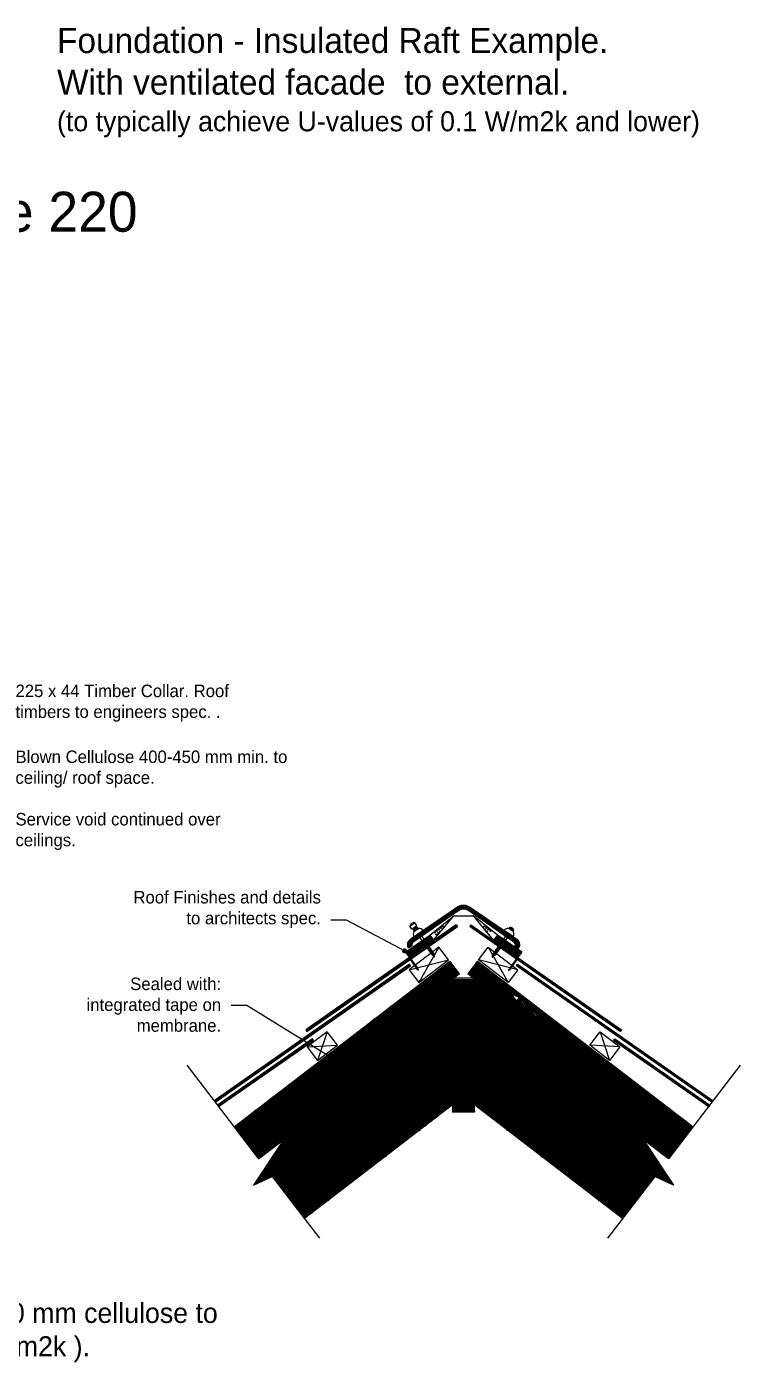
# Model space of a CAD drawing. Header units: millimetres. Extents: x -1562 to 49121, y -21091 to 0.
# Drawn here: x 44292 to 45720, y -9876 to -7202 of the extents above; entities that cross this region are included whole.
import ezdxf
from ezdxf import colors
from ezdxf.entities.mleader import LeaderData, LeaderLine
from ezdxf.math import Vec2, Vec3

# ---------------------------------------------------------------- set-up
doc = ezdxf.new("R2010")
doc.units = ezdxf.units.MM
doc.header["$MEASUREMENT"] = 0
doc.linetypes.add('DASHDOT', pattern=[25.4, 12.7, -6.35, 0, -6.35])
for name, color, linetype in [('29_S_DPC-VAPOUR CHECK-BREATHER MEMBRANE', 12, 'Continuous'), ('A00002 Title Text', 2, 'Continuous'), ('Architects GAs', 2, 'Continuous'), ('AWX_WALL', 111, 'Continuous'), ('Battens', 4, 'Continuous'), ('Fixings', 1, 'Continuous'), ('H001_HATCH', 252, 'Continuous'), ('ha Wall Hatch', 8, 'Continuous'), ('HATCHING', 11, 'Continuous'), ('RIDGEFAST', 1, 'Continuous'), ('Screw Fixings', 1, 'Continuous'), ('Slates', 7, 'Continuous'), ('TegralThrutone 2000 Ridge Capping', 4, 'Continuous'), ('VELUX_ROOFCONSTRUCTION', 7, 'Continuous')]:
    doc.layers.add(name, color=color, linetype=linetype)
doc.layers.add('Kit', color=40, linetype='Continuous', lineweight=15)
doc.layers.add('LLS_Text', color=6, linetype='Continuous', lineweight=15)
doc.styles.add('Century Gothic', font='GOTHIC.TTF')
doc.styles.add('GENERATED_STYLE_2', font='GOTHIC.TTF')
pattern_1 = [(45, (-1549.4056, 8547.385), (-1.325825215, 1.325825215), [])]

# ---------------------------------------------------------------- blocks, each defined once
blk = doc.blocks.new('_Dot')
at = {"color": 0, "linetype": 'ByBlock', "lineweight": -2}
blk.add_line((-0.5, 0), (-1, 0), dxfattribs=at)
at = {"color": 0, "linetype": 'ByBlock', "const_width": 0.5}
blk.add_lwpolyline([(-0.25, 0, 1), (0.25, 0, 1)], format="xyb", close=True, dxfattribs=at)
blk = doc.blocks.new('NAIL30')
at = {"layer": 'Fixings'}
for p, q in [((-19, 25), (-10.1, 29.7)), ((-13.2, 27), (-9.7, 28.8)), ((-13.2, 27), (-1.1, 4.3)), ((-10.1, 29.7), (-9.7, 28.8)), ((-18.5, 24.1), (-19, 25)), ((-15, 26), (-18.5, 24.1)), ((-15, 26), (-2.9, 3.3)), ((0, 0), (-2.9, 3.3)), ((0, 0), (-1.1, 4.3))]:
    blk.add_line(p, q, dxfattribs=at)

msp = doc.modelspace()

# ---------------------------------------------------------------- hatches: boundary and pattern name
at = {"layer": 'Architects GAs', "transparency": 33554559}
h = msp.add_hatch(dxfattribs=at)
h.set_pattern_fill('ANSI31', color=11, scale=20, angle=7.5, style=0)
h.set_pattern_definition([(82.5, (44634.7639, -9890.841), (-2.478612, 0.3263155), [])])
h.paths.add_polyline_path([(45151.5, -9000.3), (45109.9, -9029.3), (45112.3, -9032.5), (45153.9, -9003.5)])
h.paths.add_polyline_path([(45108.3, -9030.5), (45092.5, -9041.5), (45094.9, -9044.7), (45110.7, -9033.7)])
h.paths.add_polyline_path([(45092.5, -9041.5), (44850.4, -9210.5), (44852.6, -9213.8), (45094.9, -9044.7)])
h = msp.add_hatch(dxfattribs=at)
h.set_pattern_fill('ANSI31', color=11, scale=20, angle=7.5, style=0)
h.set_pattern_definition([(97.5, (45697.7816, -9890.841), (2.478612, 0.3263155), [])])
h.paths.add_polyline_path([(45181.1, -9000.3), (45222.6, -9029.3), (45220.2, -9032.5), (45178.6, -9003.5)])
h.paths.add_polyline_path([(45224.3, -9030.5), (45240.1, -9041.5), (45237.6, -9044.7), (45221.9, -9033.7)])
h.paths.add_polyline_path([(45240.1, -9041.5), (45482.2, -9210.5), (45479.9, -9213.8), (45237.6, -9044.7)])
h = msp.add_hatch(dxfattribs=at)
h.set_pattern_fill('ANSI31', color=11, scale=20, angle=7.5, style=0)
h.set_pattern_definition([(82.5, (44288.303, -10018.3194), (-2.478612, 0.3263155), [])])
h.paths.add_polyline_path([(44666.8, -9352.1), (44669.2, -9355.2), (45060.2, -9082.3), (45058, -9079)])
h = msp.add_hatch(dxfattribs=at)
h.set_pattern_fill('ANSI31', color=11, scale=20, angle=7.5, style=0)
h.set_pattern_definition([(97.5, (46044.2424, -10018.3194), (2.478612, 0.3263155), [])])
h.paths.add_polyline_path([(45665.8, -9352.1), (45663.5, -9355.3), (45272.3, -9082.3), (45274.6, -9079)])
h = msp.add_hatch(dxfattribs=at)
h.set_pattern_fill('ANSI31', color=11, scale=20, angle=7.5, style=0)
h.set_pattern_definition([(82.5, (44093.8304, -10167.5435), (-2.478612, 0.3263155), [])])
h.paths.add_polyline_path([(44673.5, -9360.8), (44675.9, -9364), (44865.8, -9231.5), (44863.5, -9228.2)])
h = msp.add_hatch(dxfattribs=at)
h.set_pattern_fill('ANSI31', color=11, scale=20, angle=7.5, style=0)
h.set_pattern_definition([(97.5, (46238.715, -10167.5435), (2.478612, 0.3263155), [])])
h.paths.add_polyline_path([(45659.5, -9361.1), (45657.2, -9364.4), (45466.8, -9231.5), (45469.1, -9228.2)])
at = {"layer": 'H001_HATCH', "transparency": 33554483}
h = msp.add_hatch(dxfattribs=at)
h.set_pattern_fill('ANSI31', color=256, scale=15, angle=175)
h.set_pattern_definition([(220, (-1549.4056, 8547.385), (1.20522677, -1.43633333), [])])
h.paths.add_polyline_path([(45296.7, -9166.8, -0.261706), (45290.8, -9163.3), (45288.2, -9164.8, 0.266436), (45296.6, -9170.1, -0.247528), (45304.8, -9174.6), (45307.3, -9172.9, 0.250905)])
h.paths.add_polyline_path([(45157.9, -9098.1), (45138.5, -9072.7), (44706.7, -9404.1), (44726.1, -9429.4)])
h.paths.add_polyline_path([(45058.5, -9149.5), (45051.3, -9154.7, 0.226046), (45045.6, -9161.2, -0.319274), (45037.6, -9169.6), (45034.2, -9170.3, 0.201825), (45027.8, -9174.6), (45018.9, -9182.5), (45021.5, -9184.1), (45027.8, -9174.6, -0.201825), (45034.2, -9170.3), (45037.6, -9169.6, 0.353839), (45047.2, -9161.4, -0.204515), (45051.3, -9154.7), (45058.5, -9149.5), (45060.5, -9152.1), (45070.8, -9138.2), (45054.7, -9144.7)], flags=16)
h = msp.add_hatch(dxfattribs=at)
h.set_pattern_fill('ANSI31', color=256, scale=15, angle=100)
h.set_pattern_definition([(145, (-1549.4056, 8547.385), (-1.07545582, -1.53591008), [])])
h.paths.add_polyline_path([(45018.9, -9182.5), (45021.5, -9184.1), (45027.8, -9174.6, -0.201825), (45034.2, -9170.3), (45037.6, -9169.6, 0.215721), (45044.4, -9164.8), (45048.5, -9157.8, -0.105543), (45051.3, -9154.7), (45058.5, -9149.5), (45060.5, -9152.1), (45070.8, -9138.2), (45054.7, -9144.7), (45056.6, -9147.2), (45049.5, -9152.3, 0.105543), (45045.9, -9156.3), (45041.8, -9163.3, -0.215721), (45037.1, -9166.6), (45033.6, -9167.3, 0.201825), (45025.2, -9172.9)], flags=16)
h.paths.add_polyline_path([(45174.6, -9098.1), (45194.1, -9072.7), (45625.9, -9404.1), (45606.5, -9429.4)])
h.paths.add_polyline_path([(45313.6, -9182.5), (45307.3, -9172.9, 0.201825), (45298.9, -9167.3), (45295.5, -9166.6, -0.215721), (45290.8, -9163.3), (45286.7, -9156.3, 0.105543), (45283, -9152.3), (45275.9, -9147.2), (45277.9, -9144.7), (45261.8, -9138.2), (45272.1, -9152.1), (45274.1, -9149.5), (45281.3, -9154.7, -0.105543), (45284.1, -9157.8), (45288.2, -9164.8, 0.215721), (45294.9, -9169.6), (45298.3, -9170.3, -0.201825), (45304.8, -9174.6), (45311.1, -9184.1)], flags=16)
at = {"layer": 'H001_HATCH', "transparency": 33554493}
h = msp.add_hatch(dxfattribs=at)
h.set_pattern_fill('ANSI31', color=33, scale=15)
h.set_pattern_definition(pattern_1)
h.paths.add_polyline_path([(45069.1, -9287.9), (45012.4, -9331.6), (44969.2, -9364.9), (44937.5, -9389.4), (44915.4, -9406.4), (44901, -9417.6), (44892.2, -9424.3), (44887.3, -9428.1), (44884.3, -9430.4), (44881.6, -9432.5), (44878.8, -9434.7), (44875.9, -9436.9), (44873, -9439.2), (44869.9, -9441.5), (44866.8, -9443.9), (44863.5, -9446.3), (44860.1, -9448.9), (44856.5, -9451.5), (44852.9, -9454.2), (44849.2, -9456.8), (44845.6, -9459.4), (44842.1, -9461.9), (44838.8, -9464.2), (44835.8, -9466.2), (44833, -9468), (44830.6, -9469.5), (44828.6, -9470.7), (44827, -9471.5), (44825.8, -9471.9), (44825, -9472.1), (44824.5, -9471.9), (44824.4, -9471.3), (44824.8, -9470.5), (44825.5, -9469.2), (44826.6, -9467.7), (44828, -9465.8), (44829.8, -9463.6), (44831.9, -9461.2), (44834.3, -9458.5), (44837, -9455.5), (44839.9, -9452.3), (44843.1, -9448.9), (44846.5, -9445.3), (44850.1, -9441.6), (44853.7, -9437.9), (44857.3, -9434.2), (44860.8, -9430.6), (44864.3, -9427.1), (44867.5, -9423.8), (44870.7, -9420.5), (44874.8, -9416.4), (44880.9, -9410.2), (44890.1, -9400.8), (44903.6, -9387.2), (44922.4, -9368.1), (44947.7, -9342.3), (44980.6, -9308.9), (45023.7, -9265.1), (45085.8, -9202), (45144.3, -9142.5), (45144.3, -9108.5), (44726.1, -9429.4), (44755.9, -9468.3), (44806.4, -9429.6), (44745.7, -9521), (44783, -9503.6), (44801.8, -9528.1), (44819.5, -9516.1), (44845.8, -9500.8), (44875.5, -9486), (44910.6, -9470.9), (44953, -9454.7), (45004.9, -9436.3), (45068.2, -9415), (45077.4, -9412), (45144.3, -9360.6), (45144.3, -9229.8), (45141.8, -9231.7)])
h.paths.add_polyline_path([(45008.2, -9465), (44978.7, -9476.4), (44938.7, -9494.8), (44915, -9509), (44903.2, -9520), (44899.2, -9528.6), (44898.7, -9535.8), (44898.2, -9542.1), (44896.9, -9548), (44895.6, -9551.4)], flags=17)
h.paths.add_polyline_path([(44874.4, -9549.4), (44877.5, -9542.3), (44879.8, -9535.2), (44881.3, -9528.2), (44881.9, -9521.6), (44881.5, -9515.6), (44880, -9510.3), (44877.4, -9506.1), (44873.6, -9503), (44868.4, -9501.3), (44862.1, -9501), (44854.9, -9502.1), (44846.7, -9504.6), (44837.9, -9508.5), (44828.5, -9513.7), (44818.7, -9520.4), (44808.7, -9528.3), (44804.8, -9531.9), (44810.9, -9539.9), (44813.5, -9537.5), (44825.4, -9528.3), (44835.6, -9522.2), (44844.1, -9518.5), (44851.1, -9516.8), (44856.6, -9516.7), (44860.8, -9517.8), (44863.8, -9519.8), (44865.5, -9522.6), (44866.2, -9526.2), (44866, -9530.3), (44864.8, -9534.9), (44862.8, -9539.8), (44860, -9544.9), (44856.6, -9550.1), (44852.6, -9555.3), (44848, -9560.5), (44842.9, -9565.7), (44837.3, -9570.8), (44835.6, -9572.2), (44844.4, -9583.6), (44845.2, -9583), (44853.5, -9576.3), (44860.4, -9569.6), (44866.1, -9563), (44870.7, -9556.3)], flags=17)
h.paths.add_polyline_path([(44856.6, -9550.1), (44860, -9544.9), (44862.8, -9539.8), (44864.8, -9534.9), (44866, -9530.3), (44866.2, -9526.2), (44865.5, -9522.6), (44863.8, -9519.8), (44860.8, -9517.8), (44856.6, -9516.7), (44851.1, -9516.8), (44844.1, -9518.5), (44835.6, -9522.2), (44825.4, -9528.3), (44813.5, -9537.5), (44810.9, -9539.9), (44835.6, -9572.2), (44837.3, -9570.8), (44842.9, -9565.7), (44848, -9560.5), (44852.6, -9555.3)], flags=16)
h.paths.add_polyline_path([(44880, -9510.3), (44881.5, -9515.6), (44881.9, -9521.6), (44881.3, -9528.2), (44879.8, -9535.2), (44877.5, -9542.3), (44874.4, -9549.4), (44870.7, -9556.3), (44866.1, -9563), (44860.4, -9569.6), (44853.5, -9576.3), (44845.2, -9583), (44844.4, -9583.6), (44847.8, -9588.1), (44895.6, -9551.4), (44896.9, -9548), (44898.2, -9542.1), (44898.7, -9535.8), (44899.2, -9528.6), (44903.2, -9520), (44915, -9509), (44938.7, -9494.8), (44978.7, -9476.4), (45008.2, -9465), (45077.4, -9412), (45068.2, -9415), (45004.9, -9436.3), (44953, -9454.7), (44910.6, -9470.9), (44875.5, -9486), (44845.8, -9500.8), (44819.5, -9516.1), (44801.8, -9528.1), (44804.8, -9531.9), (44808.7, -9528.3), (44818.7, -9520.4), (44828.5, -9513.7), (44837.9, -9508.5), (44846.7, -9504.6), (44854.9, -9502.1), (44862.1, -9501), (44868.4, -9501.3), (44873.6, -9503), (44877.4, -9506.1)])
h.paths.add_polyline_path([(44880.9, -9410.2), (44874.8, -9416.4), (44870.7, -9420.5), (44867.5, -9423.8), (44864.3, -9427.1), (44860.8, -9430.6), (44857.3, -9434.2), (44853.7, -9437.9), (44850.1, -9441.6), (44846.5, -9445.3), (44843.1, -9448.9), (44839.9, -9452.3), (44837, -9455.5), (44834.3, -9458.5), (44831.9, -9461.2), (44829.8, -9463.6), (44828, -9465.8), (44826.6, -9467.7), (44825.5, -9469.2), (44824.8, -9470.5), (44824.4, -9471.3), (44824.5, -9471.9), (44825, -9472.1), (44825.8, -9471.9), (44827, -9471.5), (44828.6, -9470.7), (44830.6, -9469.5), (44833, -9468), (44835.8, -9466.2), (44838.8, -9464.2), (44842.1, -9461.9), (44845.6, -9459.4), (44849.2, -9456.8), (44852.9, -9454.2), (44856.5, -9451.5), (44860.1, -9448.9), (44863.5, -9446.3), (44866.8, -9443.9), (44869.9, -9441.5), (44873, -9439.2), (44875.9, -9436.9), (44878.8, -9434.7), (44881.6, -9432.5), (44884.3, -9430.4), (44887.3, -9428.1), (44892.2, -9424.3), (44901, -9417.6), (44915.4, -9406.4), (44937.5, -9389.4), (44969.2, -9364.9), (45012.4, -9331.6), (45069.1, -9287.9), (45141.8, -9231.7), (45144.3, -9229.8), (45144.3, -9197.3), (45070.7, -9254), (45144.3, -9179.3), (45144.3, -9142.5), (45085.8, -9202), (45023.7, -9265.1), (44980.6, -9308.9), (44947.7, -9342.3), (44922.4, -9368.1), (44903.6, -9387.2), (44890.1, -9400.8)], flags=17)
h.paths.add_polyline_path([(45070.7, -9254), (45144.3, -9197.3), (45144.3, -9179.3)], flags=16)
at = {"layer": 'H001_HATCH', "transparency": 33554549}
h = msp.add_hatch(dxfattribs=at)
h.set_pattern_fill('ANSI31', color=33, scale=15)
h.set_pattern_definition(pattern_1)
h.paths.add_polyline_path([(45144.3, -9374.7), (45188.3, -9374.7), (45166.3, -9241.6)])
h.paths.add_polyline_path([(45188.3, -9108.5), (45166.3, -9241.6), (45188.3, -9374.7)])
h.paths.add_polyline_path([(45144.3, -9108.5), (45144.3, -9374.7), (45166.3, -9241.6)])
h.paths.add_polyline_path([(45166.3, -9241.6), (45188.3, -9108.5), (45144.3, -9108.5)])
at = {"layer": 'H001_HATCH', "transparency": 33554493}
h = msp.add_hatch(dxfattribs=at)
h.set_pattern_fill('ANSI31', color=33, scale=15)
h.set_pattern_definition([(45, (-3218.1017, 7497.737), (-1.325825215, 1.325825215), [])])
h.paths.add_polyline_path([(45188.3, -9229.8), (45190.7, -9231.7), (45263.5, -9287.9), (45320.1, -9331.6), (45363.3, -9364.9), (45395, -9389.4), (45417.1, -9406.4), (45431.6, -9417.6), (45440.3, -9424.3), (45445.2, -9428.1), (45448.2, -9430.4), (45451, -9432.5), (45453.8, -9434.7), (45456.6, -9436.9), (45459.6, -9439.2), (45462.6, -9441.5), (45465.8, -9443.9), (45469.1, -9446.3), (45472.5, -9448.9), (45476, -9451.5), (45479.7, -9454.2), (45483.3, -9456.8), (45486.9, -9459.4), (45490.4, -9461.9), (45493.7, -9464.2), (45496.8, -9466.2), (45499.5, -9468), (45501.9, -9469.5), (45503.9, -9470.7), (45506.3, -9471.9), (45508, -9472.2), (45508.1, -9471.3), (45507.8, -9470.5), (45507.1, -9469.2), (45506, -9467.7), (45504.6, -9465.8), (45502.8, -9463.6), (45500.7, -9461.2), (45498.3, -9458.5), (45495.6, -9455.5), (45492.6, -9452.3), (45489.4, -9448.9), (45486, -9445.3), (45482.5, -9441.6), (45478.9, -9437.9), (45475.3, -9434.2), (45471.7, -9430.6), (45468.3, -9427.1), (45465, -9423.8), (45461.8, -9420.5), (45457.7, -9416.4), (45451.6, -9410.2), (45442.4, -9400.8), (45429, -9387.2), (45410.2, -9368.1), (45384.9, -9342.3), (45352, -9308.9), (45308.8, -9265.1), (45246.7, -9202), (45188.3, -9142.5), (45188.3, -9108.5), (45606.5, -9429.4), (45576.6, -9468.3), (45526.2, -9429.6), (45586.9, -9521), (45549.5, -9503.6), (45530.7, -9528.1), (45513, -9516.1), (45486.7, -9500.8), (45457, -9486), (45422, -9470.9), (45379.5, -9454.7), (45327.7, -9436.3), (45264.4, -9415), (45255.2, -9412), (45188.3, -9360.6)])
h.paths.add_polyline_path([(45478.2, -9423.9), (45479, -9423.8), (45479, -9423.4), (45478.6, -9424.1)], flags=16)
h.paths.add_polyline_path([(45324.4, -9465), (45353.9, -9476.4), (45393.9, -9494.8), (45417.6, -9509), (45429.3, -9520), (45433.3, -9528.6), (45433.8, -9535.8), (45434.4, -9542.1), (45435.7, -9548), (45436.9, -9551.4)], flags=17)
h.paths.add_polyline_path([(45455, -9542.3), (45452.7, -9535.2), (45451.2, -9528.2), (45450.6, -9521.6), (45451, -9515.6), (45452.5, -9510.3), (45455.1, -9506.1), (45459, -9503), (45464.1, -9501.3), (45470.4, -9501), (45477.7, -9502.1), (45485.8, -9504.6), (45494.7, -9508.5), (45504.1, -9513.7), (45513.9, -9520.4), (45523.9, -9528.3), (45527.8, -9531.9), (45521.7, -9539.9), (45519.1, -9537.5), (45507.1, -9528.3), (45497, -9522.2), (45488.5, -9518.5), (45481.5, -9516.8), (45475.9, -9516.7), (45471.7, -9517.8), (45468.8, -9519.8), (45467, -9522.6), (45466.3, -9526.2), (45466.6, -9530.3), (45467.8, -9534.9), (45469.8, -9539.8), (45472.5, -9544.9), (45475.9, -9550.1), (45480, -9555.3), (45484.5, -9560.5), (45489.7, -9565.7), (45495.3, -9570.8), (45496.9, -9572.2), (45488.1, -9583.6), (45487.3, -9583), (45479, -9576.3), (45472.1, -9569.6), (45466.5, -9563), (45461.9, -9556.3), (45458.1, -9549.4)], flags=17)
h.paths.add_polyline_path([(45472.5, -9544.9), (45469.8, -9539.8), (45467.8, -9534.9), (45466.6, -9530.3), (45466.3, -9526.2), (45467, -9522.6), (45468.8, -9519.8), (45471.7, -9517.8), (45475.9, -9516.7), (45481.5, -9516.8), (45488.5, -9518.5), (45497, -9522.2), (45507.1, -9528.3), (45519.1, -9537.5), (45521.7, -9539.9), (45496.9, -9572.2), (45495.3, -9570.8), (45489.7, -9565.7), (45484.5, -9560.5), (45480, -9555.3), (45475.9, -9550.1)], flags=16)
h.paths.add_polyline_path([(45393.9, -9494.8), (45353.9, -9476.4), (45324.4, -9465), (45255.2, -9412), (45264.4, -9415), (45327.7, -9436.3), (45379.5, -9454.7), (45422, -9470.9), (45457, -9486), (45486.7, -9500.8), (45513, -9516.1), (45530.7, -9528.1), (45527.8, -9531.9), (45523.9, -9528.3), (45513.9, -9520.4), (45504.1, -9513.7), (45494.7, -9508.5), (45485.8, -9504.6), (45477.7, -9502.1), (45470.4, -9501), (45464.1, -9501.3), (45459, -9503), (45455.1, -9506.1), (45452.5, -9510.3), (45451, -9515.6), (45450.6, -9521.6), (45451.2, -9528.2), (45452.7, -9535.2), (45455, -9542.3), (45458.1, -9549.4), (45461.9, -9556.3), (45466.5, -9563), (45472.1, -9569.6), (45479, -9576.3), (45487.3, -9583), (45488.1, -9583.6), (45484.7, -9588.1), (45436.9, -9551.4), (45435.7, -9548), (45434.4, -9542.1), (45433.8, -9535.8), (45433.3, -9528.6), (45429.3, -9520), (45417.6, -9509)])
h.paths.add_polyline_path([(45417.1, -9406.4), (45395, -9389.4), (45363.3, -9364.9), (45320.1, -9331.6), (45263.5, -9287.9), (45190.7, -9231.7), (45188.3, -9229.8), (45188.3, -9197.3), (45261.8, -9254), (45188.3, -9179.3), (45188.3, -9142.5), (45246.7, -9202), (45308.8, -9265.1), (45352, -9308.9), (45384.9, -9342.3), (45410.2, -9368.1), (45429, -9387.2), (45442.4, -9400.8), (45451.6, -9410.2), (45457.7, -9416.4), (45461.8, -9420.5), (45465, -9423.8), (45468.3, -9427.1), (45471.7, -9430.6), (45475.3, -9434.2), (45478.9, -9437.9), (45482.5, -9441.6), (45486, -9445.3), (45489.4, -9448.9), (45492.6, -9452.3), (45495.6, -9455.5), (45498.3, -9458.5), (45500.7, -9461.2), (45502.8, -9463.6), (45504.6, -9465.8), (45506, -9467.7), (45507.1, -9469.2), (45507.8, -9470.5), (45508.1, -9471.3), (45508, -9471.9), (45507.6, -9472.1), (45506.7, -9471.9), (45505.5, -9471.5), (45503.9, -9470.7), (45501.9, -9469.5), (45499.5, -9468), (45496.8, -9466.2), (45493.7, -9464.2), (45490.4, -9461.9), (45486.9, -9459.4), (45483.3, -9456.8), (45479.7, -9454.2), (45476, -9451.5), (45472.5, -9448.9), (45469.1, -9446.3), (45465.8, -9443.9), (45462.6, -9441.5), (45459.6, -9439.2), (45456.6, -9436.9), (45453.8, -9434.7), (45451, -9432.5), (45448.2, -9430.4), (45445.2, -9428.1), (45440.3, -9424.3), (45431.6, -9417.6)], flags=17)
h.paths.add_polyline_path([(45188.3, -9179.3), (45261.8, -9254), (45188.3, -9197.3)], flags=16)
at = {"layer": 'ha Wall Hatch'}
h = msp.add_hatch(dxfattribs=at)
h.set_pattern_fill('ANSI31', color=256, scale=0.5, style=0)
h.set_pattern_definition([(45, (28590.6169, -34079.2064), (-1.122532015, 1.122532015), [])])
edge = h.paths.add_edge_path()
edge.add_line((45180.5, -8965), (45271.2, -9027.7))
edge.add_arc((45263.2, -9040.4), 15, -26.1463, 57.687, ccw=False)
edge.add_line((45276.6, -9047), (45269.9, -9042.3))
edge.add_arc((45263.2, -9040.4), 6.99, 343.8919, 417.687)
edge.add_line((45266.9, -9034.5), (45175.9, -8971.5))
edge.add_arc((45166.3, -8985.5), 17, 55.3103, 124.6897)
edge.add_line((45156.6, -8971.5), (45065.6, -9034.5))
edge.add_arc((45069.4, -9040.4), 6.99, 122.313, 196.1081)
edge.add_line((45062.7, -9042.3), (45055.9, -9047))
edge.add_arc((45069.4, -9040.4), 15, 122.313, 206.1463, ccw=False)
edge.add_line((45061.4, -9027.7), (45152, -8965))
edge.add_arc((45166.3, -8985.5), 25, 55.3103, 124.6897, ccw=False)

# ---------------------------------------------------------------- linework, layer by layer
at = {"layer": '29_S_DPC-VAPOUR CHECK-BREATHER MEMBRANE', "color": 160, "linetype": 'DASHDOT', "const_width": 2}
msp.add_lwpolyline([(44924.2, -9270.5), (44966.5, -9238), (44968.7, -9240.9), (45144.3, -9106.1), (45188.3, -9106.1), (45606.5, -9427)], dxfattribs=at)
at = {"layer": '29_S_DPC-VAPOUR CHECK-BREATHER MEMBRANE', "color": 160, "linetype": 'DASHDOT', "ltscale": 0.08, "const_width": 2}
msp.add_lwpolyline([(44724.9, -9427.8), (44966.7, -9242.3)], dxfattribs=at)
at = {"layer": '29_S_DPC-VAPOUR CHECK-BREATHER MEMBRANE', "color": 12, "linetype": 'DASHDOT', "ltscale": 0.08, "const_width": 2}
msp.add_lwpolyline([(44940.2, -9253.6), (44919.8, -9269), (44919.1, -9274.9), (44896.3, -9291.8)], dxfattribs=at)
at = {"layer": 'Architects GAs', "color": 11, "transparency": 33554559}
for points in [[(45151.5, -9000.3), (44850.4, -9210.5), (44852.6, -9213.8), (45153.9, -9003.5)], [(45181.1, -9000.3), (45482.2, -9210.5), (45479.9, -9213.8), (45178.6, -9003.5)], [(44669.2, -9355.2), (45060.2, -9082.3), (45058, -9079), (44666.8, -9352.1)], [(44675.9, -9364), (44865.8, -9231.5), (44863.5, -9228.2), (44673.5, -9360.8)]]:
    msp.add_lwpolyline(points, dxfattribs=at)
for points in [[(45663.5, -9355.3), (45272.3, -9082.3), (45274.6, -9079), (45665.8, -9352.1)], [(45657.2, -9364.4), (45466.8, -9231.5), (45469.1, -9228.2), (45659.5, -9361.1)]]:
    msp.add_lwpolyline(points, close=True, dxfattribs=at)
at = {"layer": 'AWX_WALL', "color": 11, "transparency": 33554582}
for points in [[(45144.3, -9229.8), (45141.8, -9231.7), (45069.1, -9287.9), (45012.4, -9331.6), (44969.2, -9364.9), (44937.5, -9389.4), (44915.4, -9406.4), (44901, -9417.6), (44892.2, -9424.3), (44887.3, -9428.1), (44884.3, -9430.4), (44881.6, -9432.5), (44878.8, -9434.7), (44875.9, -9436.9), (44873, -9439.2), (44869.9, -9441.5), (44866.8, -9443.9), (44863.5, -9446.3), (44860.1, -9448.9), (44856.5, -9451.5), (44852.9, -9454.2), (44849.2, -9456.8), (44845.6, -9459.4), (44842.1, -9461.9), (44838.8, -9464.2), (44835.8, -9466.2), (44833, -9468), (44830.6, -9469.5), (44828.6, -9470.7), (44827, -9471.5), (44825.8, -9471.9), (44825, -9472.1), (44824.5, -9471.9), (44824.4, -9471.3), (44824.8, -9470.5), (44825.5, -9469.2), (44826.6, -9467.7), (44828, -9465.8), (44829.8, -9463.6), (44831.9, -9461.2), (44834.3, -9458.5), (44837, -9455.5), (44839.9, -9452.3), (44843.1, -9448.9), (44846.5, -9445.3), (44850.1, -9441.6), (44853.7, -9437.9), (44857.3, -9434.2), (44860.8, -9430.6), (44864.3, -9427.1), (44867.5, -9423.8), (44870.7, -9420.5), (44874.8, -9416.4), (44880.9, -9410.2), (44890.1, -9400.8), (44903.6, -9387.2), (44922.4, -9368.1), (44947.7, -9342.3), (44980.6, -9308.9), (45023.7, -9265.1), (45085.8, -9202), (45144.3, -9142.5)], [(45188.3, -9229.8), (45190.7, -9231.7), (45263.5, -9287.9), (45320.1, -9331.6), (45363.3, -9364.9), (45395, -9389.4), (45417.1, -9406.4), (45431.6, -9417.6), (45440.3, -9424.3), (45445.2, -9428.1), (45448.2, -9430.4), (45451, -9432.5), (45453.8, -9434.7), (45456.6, -9436.9), (45459.6, -9439.2), (45462.6, -9441.5), (45465.8, -9443.9), (45469.1, -9446.3), (45472.5, -9448.9), (45476, -9451.5), (45479.7, -9454.2), (45483.3, -9456.8), (45486.9, -9459.4), (45490.4, -9461.9), (45493.7, -9464.2), (45496.8, -9466.2), (45499.5, -9468), (45501.9, -9469.5), (45503.9, -9470.7), (45505.5, -9471.5), (45506.7, -9471.9), (45507.6, -9472.1), (45508, -9471.9), (45508.1, -9471.3), (45507.8, -9470.5), (45507.1, -9469.2), (45506, -9467.7), (45504.6, -9465.8), (45502.8, -9463.6), (45500.7, -9461.2), (45498.3, -9458.5), (45495.6, -9455.5), (45492.6, -9452.3), (45489.4, -9448.9), (45486, -9445.3), (45482.5, -9441.6), (45478.9, -9437.9), (45475.3, -9434.2), (45471.7, -9430.6), (45468.3, -9427.1), (45465, -9423.8), (45461.8, -9420.5), (45457.7, -9416.4), (45451.6, -9410.2), (45442.4, -9400.8), (45429, -9387.2), (45410.2, -9368.1), (45384.9, -9342.3), (45352, -9308.9), (45308.8, -9265.1), (45246.7, -9202), (45188.3, -9142.5)], [(44957.4, -9254.3), (44939.4, -9282.5), (44925.3, -9304.7), (44914.4, -9321.8), (44906.3, -9334.4), (44900.5, -9343.7), (44896.3, -9350.2), (44893.3, -9355), (44890.9, -9358.7), (44888.6, -9362.3), (44886.4, -9365.7), (44884.3, -9369.1), (44882.2, -9372.4), (44880, -9375.8), (44877.9, -9379.2), (44875.7, -9382.7), (44873.5, -9386.4), (44871.2, -9390.1), (44868.9, -9394), (44866.6, -9397.9), (44864.3, -9401.7), (44862.2, -9405.4), (44860.2, -9408.9), (44858.4, -9412.1), (44856.8, -9415), (44855.6, -9417.5), (44854.6, -9419.6), (44854, -9421.3), (44853.6, -9422.6), (44853.5, -9423.4), (44853.8, -9423.9), (44854.3, -9423.9), (44855.2, -9423.5), (44856.4, -9422.7), (44857.8, -9421.4), (44859.5, -9419.8), (44861.5, -9417.9), (44863.8, -9415.6), (44866.3, -9412.9), (44869, -9410), (44871.9, -9406.7), (44875, -9403.2), (44878.3, -9399.5), (44881.7, -9395.6), (44885.2, -9391.6), (44888.7, -9387.4), (44892.2, -9383.3), (44895.7, -9379.2), (44899.2, -9375.1), (44902.8, -9370.8), (44908.3, -9364.4), (44917.4, -9353.6), (44932.1, -9336.3), (44954.2, -9310.2), (44985.6, -9273.2), (45028.2, -9222.9), (45084, -9157.2)], [(45375.2, -9254.3), (45393.2, -9282.5), (45407.3, -9304.7), (45418.1, -9321.8), (45426.2, -9334.4), (45432.1, -9343.7), (45436.3, -9350.2), (45439.3, -9355), (45441.7, -9358.7), (45443.9, -9362.3), (45446.1, -9365.7), (45448.3, -9369.1), (45450.4, -9372.4), (45452.5, -9375.8), (45454.6, -9379.2), (45456.8, -9382.7), (45459, -9386.4), (45461.3, -9390.1), (45463.7, -9394), (45466, -9397.9), (45468.2, -9401.7), (45470.4, -9405.4), (45472.4, -9408.9), (45474.2, -9412.1), (45475.7, -9415), (45477, -9417.5), (45477.9, -9419.6), (45478.6, -9421.3), (45478.9, -9422.6), (45479, -9423.4), (45478.8, -9423.9), (45478.2, -9423.9), (45477.4, -9423.5), (45476.2, -9422.7), (45474.7, -9421.4), (45473, -9419.8), (45471, -9417.9), (45468.7, -9415.6), (45466.3, -9412.9), (45463.5, -9410), (45460.6, -9406.7), (45457.5, -9403.2), (45454.2, -9399.5), (45450.9, -9395.6), (45447.4, -9391.6), (45443.9, -9387.4), (45440.3, -9383.3), (45436.8, -9379.2), (45433.4, -9375.1), (45429.7, -9370.8), (45424.3, -9364.4), (45415.2, -9353.6), (45400.5, -9336.3), (45378.4, -9310.2), (45346.9, -9273.2), (45304.3, -9222.9), (45248.6, -9157.2)], [(45144.3, -9197.3), (45070.7, -9254), (45144.3, -9179.3)], [(45144.3, -9299), (44871.7, -9473.6), (44836, -9495.4), (44812.7, -9507.2), (44801, -9508.5), (44800.1, -9498.7), (44809.2, -9477.4), (44827.7, -9443.9), (44923.3, -9280.4)], [(45188.3, -9299), (45460.8, -9473.6), (45496.5, -9495.4), (45519.9, -9507.2), (45531.6, -9508.5), (45532.5, -9498.7), (45523.3, -9477.4), (45504.9, -9443.9), (45409.2, -9280.4)], [(44886.1, -9309), (44759.3, -9514.6)], [(45446.4, -9309), (45561, -9494.8)], [(44828.6, -9353.1), (44759.1, -9465.8)], [(44771.1, -9397.2), (44740.1, -9447.6)], [(45561.4, -9397.2), (45592.5, -9447.6)], [(44801.8, -9528.1), (44819.5, -9516.1), (44845.8, -9500.8), (44875.5, -9486), (44910.6, -9470.9), (44953, -9454.7), (45004.9, -9436.3), (45068.2, -9415), (45080.2, -9411)], [(45530.7, -9528.1), (45513, -9516.1), (45486.7, -9500.8), (45457, -9486), (45422, -9470.9), (45379.5, -9454.7), (45327.7, -9436.3), (45264.4, -9415), (45252.3, -9411)], [(45011.4, -9463.8), (44978.7, -9476.4), (44938.7, -9494.8), (44915, -9509), (44903.2, -9520), (44899.2, -9528.6), (44898.7, -9535.8), (44898.2, -9542.1), (44896.9, -9548), (44895, -9553.1)], [(45321.1, -9463.8), (45353.9, -9476.4), (45393.9, -9494.8), (45417.6, -9509), (45429.3, -9520), (45433.3, -9528.6), (45433.8, -9535.8), (45434.4, -9542.1), (45435.7, -9548), (45437.5, -9553.1)], [(44804.8, -9531.9), (44808.7, -9528.3), (44818.7, -9520.4), (44828.5, -9513.7), (44837.9, -9508.5), (44846.7, -9504.6), (44854.9, -9502.1), (44862.1, -9501), (44868.4, -9501.3), (44873.6, -9503), (44877.4, -9506.1), (44880, -9510.3), (44881.5, -9515.6), (44881.9, -9521.6), (44881.3, -9528.2), (44879.8, -9535.2), (44877.5, -9542.3), (44874.4, -9549.4), (44870.7, -9556.3), (44866.1, -9563), (44860.4, -9569.6), (44853.5, -9576.3), (44845.2, -9583), (44844.4, -9583.6)], [(44810.9, -9539.9), (44813.5, -9537.5), (44825.4, -9528.3), (44835.6, -9522.2), (44844.1, -9518.5), (44851.1, -9516.8), (44856.6, -9516.7), (44860.8, -9517.8), (44863.8, -9519.8), (44865.5, -9522.6), (44866.2, -9526.2), (44866, -9530.3), (44864.8, -9534.9), (44862.8, -9539.8), (44860, -9544.9), (44856.6, -9550.1), (44852.6, -9555.3), (44848, -9560.5), (44842.9, -9565.7), (44837.3, -9570.8), (44835.6, -9572.2)], [(45521.7, -9539.9), (45519.1, -9537.5), (45507.1, -9528.3), (45497, -9522.2), (45488.5, -9518.5), (45481.5, -9516.8), (45475.9, -9516.7), (45471.7, -9517.8), (45468.8, -9519.8), (45467, -9522.6), (45466.3, -9526.2), (45466.6, -9530.3), (45467.8, -9534.9), (45469.8, -9539.8), (45472.5, -9544.9), (45475.9, -9550.1), (45480, -9555.3), (45484.5, -9560.5), (45489.7, -9565.7), (45495.3, -9570.8), (45496.9, -9572.2)]]:
    msp.add_lwpolyline(points, dxfattribs=at)
at = {"layer": 'Battens'}
for p, q in [((45117, -9044.7), (45057.5, -9090.4)), ((45136.4, -9070), (45117, -9044.7)), ((45196.1, -9070), (45215.6, -9044.7)), ((45215.6, -9044.7), (45275.1, -9090.4)), ((45076.9, -9115.7), (45136.4, -9070)), ((45255.6, -9115.7), (45196.1, -9070)), ((45057.5, -9090.4), (45076.9, -9115.7)), ((45275.1, -9090.4), (45255.6, -9115.7))]:
    msp.add_line(p, q, dxfattribs=at)
for points in [[(44874, -9271.5), (44913.6, -9241), (44892.9, -9214.1), (44853.3, -9244.5)], [(45458.6, -9271.5), (45418.9, -9241), (45439.6, -9214.1), (45479.3, -9244.5)]]:
    msp.add_lwpolyline(points, close=True, dxfattribs=at)
at = {"layer": 'Fixings'}
for p, q in [((45097.2, -9037.6), (45103.8, -9033)), ((45226.3, -9031.3), (45219.7, -9026.8))]:
    msp.add_line(p, q, dxfattribs=at)
at = {"layer": 'H001_HATCH', "color": 11}
for points in [[(44612.2, -9280.9), (44755.9, -9468.3), (44806.4, -9429.6), (44745.7, -9521), (44783, -9503.6), (44877.7, -9627)], [(45720.4, -9280.9), (45576.6, -9468.3), (45526.2, -9429.6), (45586.9, -9521), (45549.5, -9503.6), (45454.8, -9627)]]:
    msp.add_lwpolyline(points, dxfattribs=at)
at = {"layer": 'HATCHING'}
for p, q in [((45117, -9044.7), (45076.9, -9115.7)), ((45215.6, -9044.7), (45255.6, -9115.7)), ((45057.5, -9090.4), (45136.4, -9070)), ((45275.1, -9090.4), (45196.1, -9070)), ((45188.3, -9108.5), (45144.3, -9374.7)), ((45144.3, -9108.5), (45188.3, -9374.7)), ((44892.9, -9214.1), (44874, -9271.5)), ((45439.6, -9214.1), (45458.6, -9271.5)), ((44853.3, -9244.5), (44913.6, -9241)), ((45479.3, -9244.5), (45418.9, -9241))]:
    msp.add_line(p, q, dxfattribs=at)
at = {"layer": 'Kit', "lineweight": 5}
for p, q in [((44706.7, -9404.1), (45138.5, -9072.7)), ((45138.5, -9072.7), (45157.9, -9098.1)), ((45194.1, -9072.7), (45174.6, -9098.1)), ((45625.9, -9404.1), (45194.1, -9072.7)), ((44726.1, -9429.4), (45157.9, -9098.1)), ((45606.5, -9429.4), (45174.6, -9098.1)), ((44847.8, -9588.1), (45144.3, -9360.6)), ((45484.7, -9588.1), (45188.3, -9360.6))]:
    msp.add_line(p, q, dxfattribs=at)
msp.add_lwpolyline([(45188.3, -9108.5), (45144.3, -9108.5), (45144.3, -9374.7), (45188.3, -9374.7)], close=True, dxfattribs=at)
at = {"layer": 'RIDGEFAST', "color": 1}
for p, q in [((45098.6, -9020.8), (45146.5, -8982.2)), ((45106.4, -9030.9), (45146.5, -8982.2)), ((45146.5, -8982.2), (45186, -8982.2)), ((45233.9, -9020.8), (45186, -8982.2)), ((45226.2, -9030.9), (45186, -8982.2)), ((45049.8, -9054.6), (45098.6, -9020.8)), ((45051.4, -9056.7), (45100.2, -9022.9)), ((45053, -9058.8), (45101.8, -9025)), ((45054.5, -9060.8), (45103.4, -9027)), ((45056.1, -9062.9), (45105, -9029.1)), ((45057.5, -9064.7), (45106.4, -9030.9)), ((45098.6, -9020.8), (45106.4, -9030.9)), ((45233.9, -9020.8), (45226.2, -9030.9)), ((45275.1, -9064.7), (45226.2, -9030.9)), ((45276.4, -9062.9), (45227.6, -9029.1)), ((45278, -9060.8), (45229.2, -9027)), ((45279.6, -9058.8), (45230.7, -9025)), ((45281.2, -9056.7), (45232.3, -9022.9)), ((45282.8, -9054.6), (45233.9, -9020.8)), ((45049.8, -9054.6), (45057.5, -9064.7)), ((45282.8, -9054.6), (45275.1, -9064.7))]:
    msp.add_line(p, q, dxfattribs=at)
for centre in [(45116.6, -9009.3), (45120.7, -9006.3), (45124.7, -9003.3), (45207.9, -9003.3), (45211.9, -9006.3), (45215.9, -9009.3), (45108.6, -9015.2), (45111.6, -9019.3), (45112.6, -9012.3), (45115.6, -9016.3), (45119.6, -9013.3), (45212.9, -9013.3), (45219.9, -9012.3)]:
    msp.add_circle(centre, 1, dxfattribs=at)
for centre, start, end in [((45123.6, -9010.3), 65.3514, 215.6416), ((45208.9, -9010.3), 324.3584, 114.6486)]:
    msp.add_arc(centre, 1, start, end, dxfattribs=at)
at = {"layer": 'Screw Fixings'}
for p, q in [((45058.6, -9003), (45068.9, -8995.9)), ((45062.6, -9008.7), (45058.6, -9003)), ((45062.6, -9008.7), (45072.9, -9001.6)), ((45065.8, -9011.3), (45074, -9005.6)), ((45066.1, -9011.7), (45074.3, -9006)), ((45066.4, -9012.9), (45075.4, -9006.6)), ((45066.9, -9013.7), (45076, -9007.4)), ((45068, -9006.8), (45068.9, -9008.2)), ((45072.9, -9001.6), (45068.9, -8995.9)), ((45068.9, -9008.2), (45069.9, -9007.5)), ((45069, -9006.1), (45069.9, -9007.5)), ((45072, -9007.6), (45072.7, -9008.5)), ((45074, -9005.6), (45074.3, -9006)), ((45075.4, -9006.6), (45076, -9007.4)), ((45257.1, -9006.6), (45256.6, -9007.4)), ((45265.6, -9013.7), (45256.6, -9007.4)), ((45266.2, -9012.9), (45257.1, -9006.6)), ((45258.6, -9005.6), (45258.3, -9006)), ((45266.5, -9011.7), (45258.3, -9006)), ((45266.8, -9011.3), (45258.6, -9005.6)), ((45260.5, -9007.6), (45259.9, -9008.5)), ((45263.6, -9006.1), (45262.6, -9007.5)), ((45263.6, -9008.2), (45262.6, -9007.5)), ((45264.6, -9006.8), (45263.6, -9008.2)), ((45065.8, -9011.3), (45066.1, -9011.7)), ((45066.9, -9013.7), (45066.4, -9012.9)), ((45067.1, -9023.7), (45085.3, -9011.1)), ((45068.3, -9010.2), (45069, -9011.1)), ((45074.3, -9018.8), (45086.9, -9037.1)), ((45078, -9016.2), (45090.6, -9034.5)), ((45086.9, -9037.1), (45090.6, -9034.5)), ((45090.6, -9034.5), (45106.3, -9057.1)), ((45241.9, -9034.5), (45226.3, -9057.1)), ((45254.6, -9016.2), (45241.9, -9034.5)), ((45245.6, -9037.1), (45241.9, -9034.5)), ((45258.3, -9018.8), (45245.6, -9037.1)), ((45265.4, -9023.7), (45247.2, -9011.1)), ((45264.2, -9010.2), (45263.6, -9011.1)), ((45265.6, -9013.7), (45266.2, -9012.9)), ((45266.8, -9011.3), (45266.5, -9011.7)), ((45086.9, -9037.1), (45102.6, -9059.6)), ((45100.5, -9057.1), (45103.7, -9052.7)), ((45101, -9057.2), (45100.5, -9057.1)), ((45101.9, -9059.1), (45105.1, -9054.7)), ((45102.4, -9059.2), (45101.9, -9059.1)), ((45108.8, -9064.6), (45102.6, -9059.6)), ((45103.7, -9052.7), (45103.2, -9052.7)), ((45103.8, -9061), (45106.7, -9057)), ((45104.3, -9061), (45103.8, -9061)), ((45105.1, -9054.7), (45104.6, -9054.7)), ((45105.2, -9062.1), (45107.4, -9059)), ((45105.7, -9062.1), (45105.2, -9062.1)), ((45106.7, -9057), (45106.2, -9057)), ((45108.8, -9064.6), (45106.3, -9057.1)), ((45106.5, -9063.2), (45108.1, -9061)), ((45107, -9063.2), (45106.5, -9063.2)), ((45108.1, -9061), (45107.6, -9061)), ((45223.7, -9064.6), (45226.3, -9057.1)), ((45223.7, -9064.6), (45230, -9059.6)), ((45226, -9063.2), (45224.5, -9061)), ((45224.5, -9061), (45224.9, -9061)), ((45227.4, -9062.1), (45225.1, -9059)), ((45225.5, -9063.2), (45226, -9063.2)), ((45228.7, -9061), (45225.8, -9057)), ((45225.8, -9057), (45226.3, -9057)), ((45226.9, -9062.1), (45227.4, -9062.1)), ((45227.4, -9054.7), (45227.9, -9054.7)), ((45230.6, -9059.1), (45227.4, -9054.7)), ((45228.2, -9061), (45228.7, -9061)), ((45228.8, -9052.7), (45229.3, -9052.7)), ((45232, -9057.1), (45228.8, -9052.7)), ((45245.6, -9037.1), (45230, -9059.6)), ((45230.1, -9059.2), (45230.6, -9059.1)), ((45231.5, -9057.2), (45232, -9057.1))]:
    msp.add_line(p, q, dxfattribs=at)
for points in [[(45088.3, -9039.1), (45087.8, -9039), (45091.1, -9034.5), (45090.6, -9034.5)], [(45089.4, -9040.6), (45088.9, -9040.6), (45092.2, -9036), (45091.7, -9036)], [(45243.2, -9040.6), (45243.7, -9040.6), (45240.4, -9036), (45240.9, -9036)], [(45244.2, -9039.1), (45244.7, -9039), (45241.4, -9034.5), (45241.9, -9034.5)], [(45090.4, -9042.1), (45089.9, -9042.1), (45093.2, -9037.5), (45092.7, -9037.5)], [(45091.5, -9043.6), (45091, -9043.6), (45094.3, -9039.1), (45093.8, -9039)], [(45092.5, -9045.1), (45092, -9045.1), (45095.3, -9040.6), (45094.8, -9040.6)], [(45093.6, -9046.7), (45093.1, -9046.6), (45096.4, -9042.1), (45095.9, -9042.1)], [(45094.6, -9048.2), (45094.1, -9048.2), (45097.4, -9043.6), (45096.9, -9043.6)], [(45095.7, -9049.7), (45095.2, -9049.7), (45098.5, -9045.1), (45098, -9045.1)], [(45096.7, -9051.2), (45096.2, -9051.2), (45099.5, -9046.7), (45099, -9046.6)], [(45097.8, -9052.7), (45097.3, -9052.7), (45100.6, -9048.2), (45100.1, -9048.2)], [(45098.8, -9054.2), (45098.3, -9054.2), (45101.6, -9049.7), (45101.1, -9049.7)], [(45099.9, -9055.8), (45099.4, -9055.7), (45102.7, -9051.2), (45102.2, -9051.2)], [(45232.7, -9055.8), (45233.2, -9055.7), (45229.9, -9051.2), (45230.4, -9051.2)], [(45233.7, -9054.2), (45234.2, -9054.2), (45230.9, -9049.7), (45231.4, -9049.7)], [(45234.8, -9052.7), (45235.3, -9052.7), (45232, -9048.2), (45232.5, -9048.2)], [(45235.8, -9051.2), (45236.3, -9051.2), (45233, -9046.7), (45233.5, -9046.6)], [(45236.9, -9049.7), (45237.4, -9049.7), (45234.1, -9045.1), (45234.6, -9045.1)], [(45237.9, -9048.2), (45238.4, -9048.2), (45235.1, -9043.6), (45235.6, -9043.6)], [(45239, -9046.7), (45239.5, -9046.6), (45236.2, -9042.1), (45236.7, -9042.1)], [(45240, -9045.1), (45240.5, -9045.1), (45237.2, -9040.6), (45237.7, -9040.6)], [(45241.1, -9043.6), (45241.6, -9043.6), (45238.3, -9039.1), (45238.8, -9039)], [(45242.1, -9042.1), (45242.6, -9042.1), (45239.3, -9037.5), (45239.8, -9037.5)]]:
    msp.add_lwpolyline(points, dxfattribs=at)
for centre, radius, start, end in [((45067.3, -9004.6), 8.88, 79.6897, 169.6897), ((45072, -9011.6), 6.27, 130.2762, 177.5209), ((45072, -9011.6), 6.27, 71.8586, 119.1033), ((45078.2, -9015.6), 8.43, 31.8317, 105.0776), ((45254.4, -9015.6), 8.43, 74.9224, 148.1683), ((45260.5, -9011.6), 6.27, 60.8967, 108.1414), ((45260.5, -9011.6), 6.27, 2.4791, 49.7238), ((45073.8, -9018.6), 8.43, 144.3019, 217.5477), ((45258.7, -9018.6), 8.43, 322.4523, 35.6981)]:
    msp.add_arc(centre, radius, start, end, dxfattribs=at)
at = {"layer": 'Slates'}
for p, q in [((45151.5, -9000.3), (45153.9, -9003.5)), ((45181.1, -9000.3), (45178.6, -9003.5))]:
    msp.add_line(p, q, dxfattribs=at)
at = {"layer": 'TegralThrutone 2000 Ridge Capping'}
msp.add_lwpolyline([(45180.5, -8965), (45271.2, -9027.7, -0.38303), (45276.6, -9047), (45269.9, -9042.3, 0.333602), (45266.9, -9034.5), (45175.9, -8971.5, 0.312325), (45156.6, -8971.5), (45065.6, -9034.5, 0.333602), (45062.7, -9042.3), (45055.9, -9047, -0.38303), (45061.4, -9027.7), (45152, -8965, -0.312325)], format="xyb", close=True, dxfattribs=at)
at = {"layer": 'VELUX_ROOFCONSTRUCTION'}
for points in [[(45058.5, -9149.5), (45060.5, -9152.1), (45070.8, -9138.2), (45054.7, -9144.7), (45056.6, -9147.2), (45049.5, -9152.3, 0.105543), (45045.9, -9156.3), (45041.8, -9163.3, -0.215721), (45037.1, -9166.6), (45033.6, -9167.3, 0.201825), (45025.2, -9172.9), (45018.9, -9182.5), (45021.5, -9184.1), (45027.8, -9174.6, -0.201825), (45034.2, -9170.3), (45037.6, -9169.6, 0.215721), (45044.4, -9164.8), (45048.5, -9157.8, -0.105543), (45051.3, -9154.7), (45058.5, -9149.5)], [(45274.1, -9149.5), (45272.1, -9152.1), (45261.8, -9138.2), (45277.9, -9144.7), (45275.9, -9147.2), (45283, -9152.3, -0.105543), (45286.7, -9156.3), (45290.8, -9163.3, 0.215721), (45295.5, -9166.6), (45298.9, -9167.3, -0.201825), (45307.3, -9172.9), (45313.6, -9182.5), (45311.1, -9184.1), (45304.8, -9174.6, 0.201825), (45298.3, -9170.3), (45294.9, -9169.6, -0.215721), (45288.2, -9164.8), (45284.1, -9157.8, 0.105543), (45281.3, -9154.7), (45274.1, -9149.5)]]:
    msp.add_lwpolyline(points, format="xyb", dxfattribs=at)

# ---------------------------------------------------------------- block references
at = {"layer": 'Fixings', "rotation": 7.500000000032639}
msp.add_blockref('NAIL30', (45076.3, -9091.5), dxfattribs=at)
at = {"layer": 'Fixings', "xscale": -1, "rotation": 352.4999999999674}
msp.add_blockref('NAIL30', (45256.3, -9091.5), dxfattribs=at)

# ---------------------------------------------------------------- texts
at = {"layer": 'A00002 Title Text', "color": 1, "linetype": 'Continuous', "lineweight": 18, "char_height": 40, "attachment_point": 1, "style": 'GENERATED_STYLE_2'}
for s, insert, width in [('{\\H1.25x;Foundation - Insulated Raft Example. \\PWith ventilated facade  to external. }\\P(to typically achieve U-values of 0.1 W/m2k and lower)', (44352.3, -7204.8), 1496.098), ('{\\H1.25x;Roof - Cut roof semi vaulted. }\\P(cold roof - ceilings insulated with 300 mm cellulose to typically achieve U-values of 0.12 W/m2k ).', (43395.7, -9673.6), 1391.859)]:
    msp.add_mtext(s, dxfattribs=dict(at, insert=insert, width=width))
at = {"layer": 'A00002 Title Text', "color": 6, "linetype": 'Continuous', "lineweight": 18, "insert": (43710.7, -7573.1), "char_height": 80, "width": 1332.322, "attachment_point": 4, "line_spacing_factor": 0.976119, "style": 'GENERATED_STYLE_2'}
msp.add_mtext('LLS Passive 220', dxfattribs=at)

# ---------------------------------------------------------------- leaders
at = {"layer": 'LLS_Text'}
ml = msp.add_multileader_mtext('Standard', dxfattribs=at)
ml.set_content('225 x 44 Timber Collar. Roof timbers to engineers spec. .', color=256, style='Century Gothic')
ml.set_leader_properties(color=11)
ml.set_arrow_properties(name='DOT')
ml.build(insert=Vec2(0, 0))
ml.multileader.update_dxf_attribs({"dogleg_length": 31.2, "arrow_head_size": 10})
ctx = ml.context
ctx.base_point, ctx.char_height, ctx.arrow_head_size, ctx.landing_gap_size, ctx.plane_origin = Vec3(44249.1, -8535.3), 25, 10, 20, Vec3(45220.4, -9195.8)
notes = []
notes.append((ctx, [(0, (1, 1, 0), (44217.9, -8535.3), (1, 0), 31.2, [(0, [(44042.9, -8604)], 0, [])])]))
ctx.mtext.insert, ctx.mtext.width, ctx.mtext.defined_height, ctx.mtext.flow_direction = Vec3(44269.1, -8519.2), 459.246, 450.1, 5
ml = msp.add_multileader_mtext('Standard', dxfattribs=at)
ml.set_content('Blown Cellulose 400-450 mm min. to ceiling/ roof space. ', color=256, style='Century Gothic')
ml.set_leader_properties(color=11)
ml.set_arrow_properties(name='DOT')
ml.build(insert=Vec2(0, 0))
ml.multileader.update_dxf_attribs({"dogleg_length": 31.2, "arrow_head_size": 10})
ctx = ml.context
ctx.base_point, ctx.char_height, ctx.arrow_head_size, ctx.landing_gap_size, ctx.plane_origin = Vec3(44249.1, -8667.2), 25, 10, 20, Vec3(45220.4, -9314.5)
notes.append((ctx, [(0, (1, 1, 0), (44217.9, -8667.2), (1, 0), 31.2, [(0, [(44026.5, -8717.8)], 0, [])])]))
ctx.mtext.insert, ctx.mtext.width, ctx.mtext.defined_height, ctx.mtext.flow_direction = Vec3(44269.1, -8651.1), 617.763, 164.9, 5
ml = msp.add_multileader_mtext('Standard', dxfattribs=at)
ml.set_content('Service void continued over ceilings.', color=256, style='Century Gothic')
ml.set_leader_properties(color=11)
ml.set_arrow_properties(name='DOT')
ml.build(insert=Vec2(0, 0))
ml.multileader.update_dxf_attribs({"dogleg_length": 31.2, "arrow_head_size": 10})
ctx = ml.context
ctx.base_point, ctx.char_height, ctx.arrow_head_size, ctx.landing_gap_size, ctx.plane_origin = Vec3(44249.1, -8792.2), 25, 10, 20, Vec3(45220.4, -9452.7)
notes.append((ctx, [(0, (1, 1, 0), (44217.9, -8792.2), (1, 0), 31.2, [(0, [(44042.9, -8860.9)], 0, [])])]))
ctx.mtext.insert, ctx.mtext.width, ctx.mtext.defined_height, ctx.mtext.flow_direction = Vec3(44269.1, -8776.1), 459.246, 450.1, 5
ml = msp.add_multileader_mtext('Standard', dxfattribs=at)
ml.set_content('Roof Finishes and details to architects spec.', color=256, style='Century Gothic')
ml.set_leader_properties(color=11)
ml.set_arrow_properties(name='DOT')
ml.build(insert=Vec2(0, 0))
ml.multileader.update_dxf_attribs({"text_left_attachment_type": 2, "text_right_attachment_type": 2, "dogleg_length": 50, "arrow_head_size": 10})
ctx = ml.context
ctx.base_point, ctx.char_height, ctx.arrow_head_size, ctx.landing_gap_size, ctx.plane_origin = Vec3(44533.5, -8990.9), 25, 10, 20, Vec3(46028, -8646.8)
ctx.left_attachment, ctx.right_attachment, ctx.text_align_type = 2, 2, 2
notes.append((ctx, [(1, (1, 1, 0), (44931.8, -8990.9), (-1, 0), 31.2, [(0, [(45048, -9052)], 0, [])])]))
ctx.mtext.insert, ctx.mtext.width, ctx.mtext.defined_height, ctx.mtext.alignment, ctx.mtext.flow_direction = Vec3(44880.7, -8932.3), 379.774, 96.1, 3, 5
ml = msp.add_multileader_mtext('Standard', dxfattribs=at)
ml.set_content('Sealed with:\\Pintegrated tape on membrane.', color=256, style='Century Gothic')
ml.set_leader_properties(color=11)
ml.set_arrow_properties(name='DOT')
ml.build(insert=Vec2(0, 0))
ml.multileader.update_dxf_attribs({"text_left_attachment_type": 2, "text_right_attachment_type": 2, "dogleg_length": 50, "arrow_head_size": 10})
ctx = ml.context
ctx.base_point, ctx.char_height, ctx.arrow_head_size, ctx.landing_gap_size, ctx.plane_origin = Vec3(44341.1, -9161.5), 25, 10, 20, Vec3(45828.2, -8817.3)
ctx.left_attachment, ctx.right_attachment, ctx.text_align_type = 2, 2, 2
notes.append((ctx, [(1, (1, 1, 0), (44732.1, -9161.5), (-1, 0), 31.2, [(0, [(44910.3, -9271.6)], 0, [])])]))
ctx.mtext.insert, ctx.mtext.width, ctx.mtext.defined_height, ctx.mtext.alignment, ctx.mtext.flow_direction = Vec3(44680.9, -9105.7), 379.774, 96.1, 3, 5
for ctx, leaders in notes:
    for number, flags, end, landing, length, lines in leaders:
        leader = LeaderData()
        leader.index, (leader.has_last_leader_line, leader.has_dogleg_vector, leader.attachment_direction) = number, flags
        leader.last_leader_point, leader.dogleg_vector, leader.dogleg_length = Vec3(end), Vec3(landing), length
        for number, points, colour, breaks in lines:
            line = LeaderLine()
            line.index, line.vertices, line.color, line.breaks = number, Vec3.list(points), colors.encode_raw_color(colour), breaks
            leader.lines.append(line)
        ctx.leaders.append(leader)

doc.saveas('drawing.dxf')
